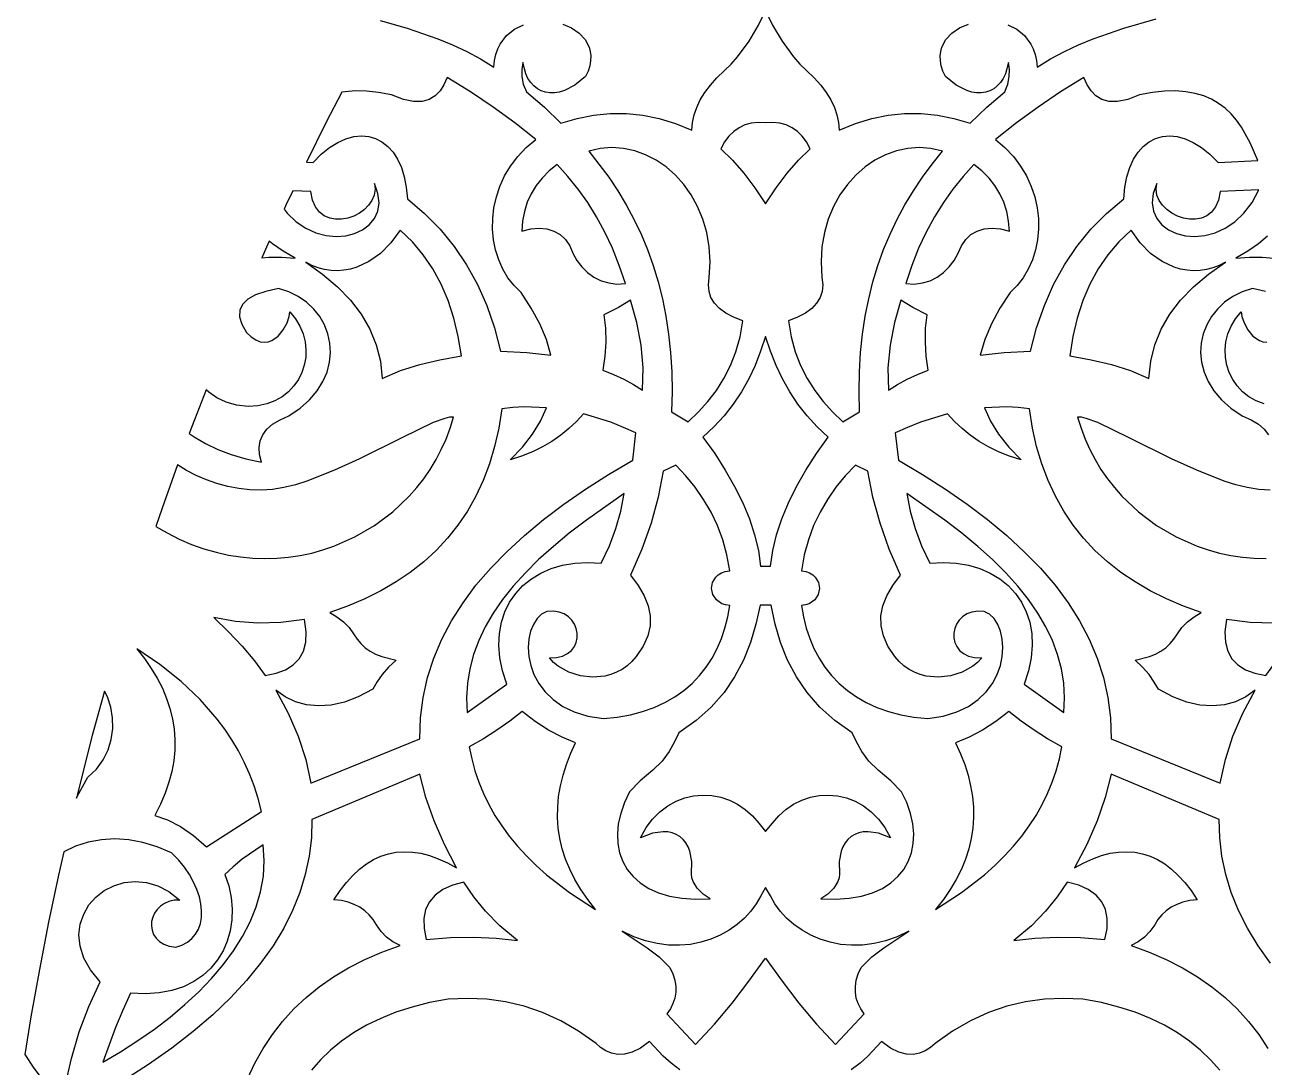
# Model space of a CAD drawing. Extents: x -1703 to -953, y -1065 to 985.
# Drawn here: x -1397.4 to -1215, y 30.8 to 184.2 of the extents above; entities that cross this region are included whole.
import ezdxf

# ---------------------------------------------------------------- set-up
doc = ezdxf.new("R2010")
doc.units = 0
doc.layers.add('LAYER_1', color=18, linetype='CONTINUOUS')

msp = doc.modelspace()

# ---------------------------------------------------------------- linework, layer by layer
at = {"layer": 'LAYER_1'}
for points in [[(-1318.22, 184.27), (-1316.93, 183.72), (-1315.81, 182.96), (-1314.92, 182.01), (-1314.33, 180.88), (-1314.16, 180.26), (-1314.08, 179.59), (-1314.11, 178.88), (-1314.24, 178.14), (-1314.49, 177.36), (-1314.86, 176.55), (-1316.44, 175.28), (-1317.97, 174.49), (-1318.72, 174.26), (-1319.43, 174.15), (-1320.12, 174.15), (-1320.77, 174.25), (-1321.39, 174.46), (-1321.95, 174.77), (-1322.47, 175.18), (-1322.93, 175.69), (-1323.33, 176.29), (-1323.66, 176.98), (-1324.11, 178.63), (-1324.25, 177.6), (-1324.23, 176.55), (-1324.02, 175.46), (-1323.57, 174.32), (-1320.91, 172.06), (-1318.48, 169.72), (-1316.08, 170.41), (-1313.67, 170.88), (-1311.26, 171.12), (-1308.85, 171.13), (-1306.44, 170.89), (-1304.03, 170.41), (-1301.62, 169.67), (-1299.21, 168.68), (-1299.12, 169.81), (-1298.88, 170.92), (-1298.5, 172.03), (-1297.98, 173.13), (-1297.31, 174.22), (-1296.49, 175.3), (-1295.53, 176.38), (-1294.43, 177.44), (-1293.43, 178.4), (-1292.49, 179.47), (-1290.8, 181.77), (-1289.41, 184.11), (-1288.38, 186.23), (-1287.35, 184.11), (-1285.96, 181.77), (-1284.27, 179.47), (-1283.33, 178.4), (-1282.34, 177.44), (-1281.23, 176.38), (-1280.27, 175.3), (-1279.46, 174.22), (-1278.79, 173.13), (-1278.26, 172.03), (-1277.88, 170.92), (-1277.65, 169.81), (-1277.56, 168.68), (-1275.15, 169.67), (-1272.74, 170.41), (-1270.33, 170.89), (-1267.92, 171.13), (-1265.51, 171.12), (-1263.1, 170.88), (-1260.69, 170.41), (-1258.28, 169.72), (-1255.85, 172.06), (-1253.19, 174.32), (-1252.75, 175.46), (-1252.54, 176.55), (-1252.52, 177.6), (-1252.65, 178.63), (-1253.1, 176.98), (-1253.44, 176.29), (-1253.84, 175.69), (-1254.3, 175.18), (-1254.81, 174.77), (-1255.38, 174.46), (-1255.99, 174.25), (-1256.65, 174.15), (-1257.33, 174.15), (-1258.05, 174.26), (-1258.79, 174.49), (-1260.33, 175.28), (-1261.91, 176.55), (-1262.28, 177.36), (-1262.53, 178.14), (-1262.66, 178.88), (-1262.68, 179.59), (-1262.61, 180.26), (-1262.44, 180.88), (-1261.84, 182.01), (-1260.96, 182.96), (-1259.84, 183.72), (-1258.55, 184.27)], [(-1345.06, 184.82), (-1341.08, 183.69), (-1336.58, 182.11), (-1334.43, 181.21), (-1332.34, 180.23), (-1330.32, 179.15), (-1328.35, 177.96), (-1328.25, 178.93), (-1328.05, 179.81), (-1327.76, 180.62), (-1327.4, 181.35), (-1326.48, 182.58), (-1325.33, 183.52), (-1324.01, 184.18)], [(-1252.75, 184.18), (-1251.44, 183.52), (-1250.29, 182.58), (-1249.36, 181.35), (-1249, 180.62), (-1248.72, 179.81), (-1248.52, 178.93), (-1248.41, 177.96), (-1246.45, 179.15), (-1244.42, 180.23), (-1242.34, 181.21), (-1240.19, 182.11), (-1235.69, 183.69), (-1230.92, 185.05)], [(-1214.54, 153.06), (-1215.88, 151.94), (-1217.43, 150.87), (-1219.19, 149.83), (-1217.18, 150.01), (-1215.31, 150.01), (-1213.6, 149.82)], [(-1214.86, 144.95), (-1216.73, 145.37), (-1218.25, 144.88), (-1219.63, 144.2), (-1220.86, 143.35), (-1221.91, 142.36), (-1222.8, 141.25), (-1223.49, 140.03), (-1224, 138.73), (-1224.3, 137.36), (-1224.38, 135.95), (-1224.25, 134.52), (-1223.88, 133.09), (-1223.28, 131.68), (-1222.42, 130.32), (-1221.31, 129.01), (-1219.93, 127.78), (-1218.27, 126.66), (-1216.96, 126.07), (-1215.88, 125.4), (-1215.03, 124.66), (-1214.41, 123.84)], [(-1215.01, 128.4), (-1216.2, 128.86), (-1217.27, 129.46), (-1218.21, 130.2), (-1219, 131.05), (-1219.66, 131.99), (-1220.17, 133.02), (-1220.53, 134.1), (-1220.73, 135.23), (-1220.78, 136.39), (-1220.66, 137.55), (-1220.36, 138.71), (-1219.9, 139.84), (-1219.25, 140.93), (-1218.42, 141.96), (-1218.33, 141.27), (-1217.99, 140.34), (-1217.44, 139.32), (-1216.68, 138.39), (-1215.74, 137.72), (-1215.21, 137.53), (-1214.64, 137.47)], [(-1214.17, 115.73), (-1215.84, 115.83), (-1217.53, 116.08), (-1219.22, 116.48), (-1220.91, 117.04), (-1224.96, 118.67), (-1228.65, 120.33), (-1234.87, 123.41), (-1239.5, 125.65), (-1241.2, 126.27), (-1241.89, 126.43), (-1242.47, 126.46), (-1241.97, 124.82), (-1241.38, 123.23), (-1240.69, 121.69), (-1239.91, 120.2), (-1239.04, 118.77), (-1238.09, 117.39), (-1237.07, 116.08), (-1235.96, 114.83), (-1233.54, 112.52), (-1230.87, 110.51), (-1227.97, 108.82), (-1224.87, 107.46), (-1223.26, 106.91), (-1221.62, 106.46), (-1219.93, 106.11), (-1218.22, 105.85), (-1216.49, 105.7), (-1214.73, 105.65)], [(-1364.59, 29.1), (-1363.52, 31.4), (-1362.3, 33.57), (-1360.93, 35.63), (-1359.42, 37.56), (-1357.77, 39.38), (-1355.97, 41.07), (-1354.03, 42.64), (-1351.95, 44.1), (-1349.71, 45.43), (-1347.34, 46.64), (-1344.82, 47.73), (-1342.15, 48.7), (-1343.2, 49.25), (-1344.12, 49.94), (-1344.93, 50.78), (-1345.62, 51.74), (-1346.1, 52.53), (-1346.67, 53.23), (-1347.32, 53.83), (-1348.05, 54.34), (-1348.88, 54.76), (-1349.79, 55.09), (-1350.78, 55.32), (-1351.87, 55.46), (-1350.98, 56.79), (-1350.05, 57.98), (-1349.1, 59.03), (-1348.11, 59.94), (-1347.09, 60.72), (-1346.05, 61.36), (-1344.97, 61.85), (-1343.85, 62.22), (-1342.71, 62.44), (-1341.54, 62.52), (-1340.33, 62.47), (-1339.09, 62.28), (-1337.82, 61.95), (-1336.52, 61.48), (-1335.19, 60.88), (-1333.83, 60.13), (-1335.62, 63.58), (-1337.14, 67.04), (-1338.35, 70.49), (-1339.22, 73.94), (-1355.11, 67.26), (-1355.19, 64.54), (-1355.52, 61.84), (-1356.09, 59.16), (-1356.9, 56.51), (-1357.96, 53.87), (-1359.27, 51.26), (-1360.84, 48.67), (-1362.66, 46.1), (-1364.75, 43.56), (-1367.09, 41.04), (-1369.71, 38.54), (-1372.59, 36.07), (-1375.74, 33.62), (-1379.17, 31.2), (-1382.88, 28.8)], [(-1214.1, 46.1), (-1215.93, 48.67), (-1217.49, 51.26), (-1218.8, 53.87), (-1219.87, 56.51), (-1220.68, 59.16), (-1221.25, 61.84), (-1221.57, 64.54), (-1221.66, 67.26), (-1237.54, 73.94), (-1238.41, 70.49), (-1239.62, 67.04), (-1241.14, 63.58), (-1242.94, 60.13), (-1241.58, 60.88), (-1240.24, 61.48), (-1238.94, 61.95), (-1237.67, 62.28), (-1236.44, 62.47), (-1235.23, 62.52), (-1234.06, 62.44), (-1232.91, 62.22), (-1231.8, 61.85), (-1230.72, 61.36), (-1229.67, 60.72), (-1228.65, 59.94), (-1227.67, 59.03), (-1226.71, 57.98), (-1225.79, 56.79), (-1224.9, 55.46), (-1225.98, 55.32), (-1226.98, 55.09), (-1227.89, 54.76), (-1228.71, 54.34), (-1229.45, 53.83), (-1230.1, 53.23), (-1230.66, 52.53), (-1231.14, 51.74), (-1231.84, 50.78), (-1232.65, 49.94), (-1233.57, 49.25), (-1234.61, 48.7), (-1231.95, 47.73), (-1229.43, 46.64), (-1227.05, 45.43), (-1224.82, 44.1), (-1222.73, 42.64), (-1220.79, 41.07), (-1218.99, 39.38), (-1217.34, 37.56), (-1215.83, 35.63), (-1214.47, 33.57)], [(-1391.41, 28.06), (-1390.5, 32.11), (-1389.34, 36.01), (-1387.92, 39.76), (-1386.25, 43.36), (-1387.7, 45.12), (-1388.67, 46.88), (-1389.22, 48.61), (-1389.38, 50.28), (-1389.19, 51.87), (-1388.69, 53.34), (-1387.91, 54.68), (-1386.88, 55.83), (-1385.66, 56.79), (-1384.26, 57.51), (-1382.75, 57.98), (-1381.14, 58.15), (-1379.47, 58.01), (-1377.79, 57.52), (-1376.14, 56.66), (-1374.54, 55.39), (-1375.38, 55.37), (-1376.15, 55.21), (-1376.82, 54.92), (-1377.4, 54.52), (-1377.89, 54.04), (-1378.26, 53.48), (-1378.53, 52.88), (-1378.69, 52.24), (-1378.72, 51.6), (-1378.63, 50.97), (-1378.4, 50.36), (-1378.05, 49.81), (-1377.55, 49.33), (-1376.9, 48.93), (-1376.11, 48.64), (-1375.15, 48.48), (-1374.23, 48.77), (-1373.44, 49.19), (-1372.77, 49.73), (-1372.23, 50.37), (-1371.82, 51.12), (-1371.53, 51.95), (-1371.38, 52.85), (-1371.35, 53.81), (-1371.45, 54.83), (-1371.67, 55.88), (-1372.03, 56.96), (-1372.52, 58.06), (-1373.13, 59.16), (-1373.88, 60.25), (-1374.76, 61.32), (-1375.77, 62.36), (-1377.88, 63.25), (-1379.97, 63.88), (-1382.05, 64.26), (-1384.09, 64.39), (-1386.09, 64.27), (-1388.02, 63.92), (-1389.87, 63.33), (-1391.62, 62.51), (-1392.4, 59.07), (-1393.86, 52.15), (-1395.21, 45.19), (-1396.46, 38.21), (-1397.35, 32.69), (-1396.13, 30.84), (-1394.68, 28.93)], [(-1300.98, 30.43), (-1302.29, 31.41), (-1303.45, 32.43), (-1305.46, 34.59), (-1306.78, 33.64), (-1308, 33.04), (-1309.11, 32.75), (-1310.12, 32.7), (-1311.05, 32.88), (-1311.88, 33.23), (-1312.64, 33.72), (-1313.32, 34.29), (-1315.9, 36.13), (-1318.52, 37.65), (-1321.18, 38.86), (-1323.88, 39.79), (-1326.62, 40.43), (-1329.4, 40.81), (-1332.21, 40.94), (-1335.06, 40.83), (-1337.8, 40.31), (-1340.36, 39.67), (-1342.76, 38.9), (-1345, 38), (-1347.07, 36.99), (-1348.99, 35.87), (-1350.76, 34.64), (-1352.38, 33.31), (-1353.86, 31.89), (-1355.19, 30.37)], [(-1221.57, 30.37), (-1222.91, 31.89), (-1224.39, 33.31), (-1226.01, 34.64), (-1227.77, 35.87), (-1229.69, 36.99), (-1231.77, 38), (-1234, 38.9), (-1236.4, 39.67), (-1238.97, 40.31), (-1241.71, 40.83), (-1244.55, 40.94), (-1247.36, 40.81), (-1250.14, 40.43), (-1252.88, 39.79), (-1255.59, 38.86), (-1258.25, 37.65), (-1260.87, 36.13), (-1263.45, 34.29), (-1264.13, 33.72), (-1264.88, 33.23), (-1265.72, 32.88), (-1266.64, 32.7), (-1267.66, 32.75), (-1268.77, 33.04), (-1269.99, 33.64), (-1271.31, 34.59), (-1273.32, 32.43), (-1274.48, 31.41), (-1275.78, 30.43)]]:
    msp.add_lwpolyline(points, dxfattribs=at)
for points in [[(-1335.69, 175.36), (-1336.27, 174.45), (-1336.99, 173.71), (-1337.86, 173.17), (-1338.92, 172.89), (-1340.17, 172.88), (-1341.66, 173.2), (-1343.39, 173.88), (-1345.31, 174.22), (-1347.07, 174.4), (-1348.7, 174.44), (-1350.2, 174.33), (-1350.73, 174.24), (-1353.01, 169.83), (-1355.91, 163.98), (-1354.95, 163.93), (-1353.74, 165.15), (-1352.52, 166.13), (-1351.31, 166.88), (-1350.12, 167.41), (-1348.95, 167.73), (-1347.83, 167.84), (-1346.76, 167.74), (-1345.75, 167.45), (-1344.81, 166.96), (-1343.95, 166.28), (-1343.18, 165.42), (-1342.51, 164.39), (-1341.96, 163.18), (-1341.53, 161.81), (-1341.23, 160.27), (-1341.07, 158.59), (-1338.55, 156.43), (-1336.26, 154.09), (-1334.19, 151.57), (-1332.36, 148.86), (-1330.76, 145.96), (-1329.39, 142.88), (-1328.26, 139.61), (-1327.35, 136.16), (-1323.5, 135.94), (-1319.95, 135.57), (-1320.62, 137.87), (-1321.61, 140.17), (-1322.86, 142.47), (-1324.34, 144.77), (-1325.38, 145.81), (-1326.28, 146.97), (-1327.03, 148.24), (-1327.64, 149.61), (-1328.09, 151.05), (-1328.39, 152.56), (-1328.53, 154.11), (-1328.52, 155.68), (-1328.33, 157.27), (-1327.98, 158.85), (-1327.46, 160.41), (-1326.77, 161.94), (-1325.9, 163.4), (-1324.84, 164.8), (-1323.61, 166.1), (-1322.19, 167.31), (-1325.28, 169.73), (-1328.47, 172.08), (-1331.77, 174.32), (-1335.22, 176.4)], [(-1244.99, 174.32), (-1248.3, 172.08), (-1251.49, 169.73), (-1254.58, 167.31), (-1253.16, 166.1), (-1251.92, 164.8), (-1250.87, 163.4), (-1250, 161.94), (-1249.3, 160.41), (-1248.78, 158.85), (-1248.43, 157.27), (-1248.25, 155.68), (-1248.23, 154.11), (-1248.37, 152.56), (-1248.67, 151.05), (-1249.13, 149.61), (-1249.73, 148.24), (-1250.49, 146.97), (-1251.38, 145.81), (-1252.42, 144.77), (-1253.9, 142.47), (-1255.16, 140.17), (-1256.14, 137.87), (-1256.82, 135.57), (-1253.27, 135.94), (-1249.42, 136.16), (-1248.51, 139.61), (-1247.37, 142.88), (-1246, 145.96), (-1244.4, 148.86), (-1242.57, 151.57), (-1240.51, 154.09), (-1238.22, 156.43), (-1235.69, 158.59), (-1235.54, 160.27), (-1235.24, 161.81), (-1234.81, 163.18), (-1234.25, 164.39), (-1233.59, 165.42), (-1232.82, 166.28), (-1231.96, 166.96), (-1231.02, 167.45), (-1230.01, 167.74), (-1228.93, 167.84), (-1227.81, 167.73), (-1226.65, 167.41), (-1225.46, 166.88), (-1224.25, 166.13), (-1223.03, 165.15), (-1221.81, 163.93), (-1215.95, 164.23), (-1217.07, 166.83), (-1218.37, 169.13), (-1219.1, 170.15), (-1219.9, 171.08), (-1220.77, 171.9), (-1221.73, 172.62), (-1222.78, 173.23), (-1223.93, 173.72), (-1225.19, 174.09), (-1226.56, 174.33), (-1228.06, 174.44), (-1229.69, 174.4), (-1231.46, 174.22), (-1233.38, 173.88), (-1235.11, 173.2), (-1236.59, 172.88), (-1237.85, 172.89), (-1238.9, 173.17), (-1239.78, 173.71), (-1240.5, 174.45), (-1241.08, 175.36), (-1241.55, 176.4)], [(-1290.48, 169.68), (-1291.41, 169.44), (-1292.28, 169.04), (-1293.07, 168.5), (-1293.78, 167.8), (-1294.42, 166.95), (-1294.97, 165.95), (-1293.23, 164.26), (-1291.56, 162.33), (-1289.95, 160.18), (-1288.38, 157.86), (-1286.81, 160.18), (-1285.21, 162.33), (-1283.53, 164.26), (-1281.8, 165.95), (-1282.35, 166.95), (-1282.98, 167.8), (-1283.7, 168.5), (-1284.49, 169.04), (-1285.35, 169.44), (-1286.29, 169.68), (-1287.29, 169.78), (-1288.38, 169.73), (-1289.48, 169.78)], [(-1312.7, 165.97), (-1314.4, 165.56), (-1312.89, 163.69), (-1311.46, 161.76), (-1310.13, 159.77), (-1308.89, 157.71), (-1307.74, 155.58), (-1306.7, 153.39), (-1305.76, 151.12), (-1304.92, 148.78), (-1304.18, 146.37), (-1303.56, 143.88), (-1303.04, 141.31), (-1302.64, 138.66), (-1302.35, 135.94), (-1302.19, 133.12), (-1302.14, 130.23), (-1302.22, 127.25), (-1299.75, 125.76), (-1298.26, 127.21), (-1296.88, 128.74), (-1295.62, 130.39), (-1294.51, 132.15), (-1293.55, 134.04), (-1292.75, 136.07), (-1292.14, 138.26), (-1291.73, 140.61), (-1293.09, 141.15), (-1294.24, 141.76), (-1295.17, 142.45), (-1295.89, 143.21), (-1296.41, 144.05), (-1296.7, 144.96), (-1296.79, 145.94), (-1296.67, 147), (-1296.55, 149.3), (-1296.68, 151.52), (-1297.04, 153.62), (-1297.62, 155.6), (-1298.38, 157.44), (-1299.32, 159.15), (-1300.42, 160.69), (-1301.65, 162.07), (-1303.01, 163.26), (-1304.47, 164.26), (-1306.02, 165.06), (-1307.63, 165.64), (-1309.29, 166), (-1310.99, 166.11)], [(-1267.47, 166), (-1269.13, 165.64), (-1270.75, 165.06), (-1272.29, 164.26), (-1273.75, 163.26), (-1275.11, 162.07), (-1276.35, 160.69), (-1277.44, 159.15), (-1278.38, 157.44), (-1279.15, 155.6), (-1279.72, 153.62), (-1280.08, 151.52), (-1280.22, 149.3), (-1280.1, 147), (-1279.98, 145.94), (-1280.06, 144.96), (-1280.36, 144.05), (-1280.87, 143.21), (-1281.59, 142.45), (-1282.53, 141.76), (-1283.68, 141.15), (-1285.03, 140.61), (-1284.62, 138.26), (-1284.01, 136.07), (-1283.22, 134.04), (-1282.26, 132.15), (-1281.14, 130.39), (-1279.89, 128.74), (-1278.51, 127.21), (-1277.02, 125.76), (-1274.55, 127.25), (-1274.63, 130.23), (-1274.58, 133.12), (-1274.41, 135.94), (-1274.13, 138.66), (-1273.73, 141.31), (-1273.21, 143.88), (-1272.59, 146.37), (-1271.85, 148.78), (-1271.01, 151.12), (-1270.07, 153.39), (-1269.02, 155.58), (-1267.88, 157.71), (-1266.64, 159.77), (-1265.31, 161.76), (-1263.88, 163.69), (-1262.37, 165.56), (-1264.07, 165.97), (-1265.78, 166.11)], [(-1320.22, 162.67), (-1321.26, 161.63), (-1322.14, 160.51), (-1322.87, 159.32), (-1323.44, 158.06), (-1323.86, 156.73), (-1324.13, 155.31), (-1324.24, 153.83), (-1322.93, 154.14), (-1321.7, 154.24), (-1320.56, 154.14), (-1319.53, 153.83), (-1318.61, 153.32), (-1317.83, 152.6), (-1317.19, 151.68), (-1316.71, 150.56), (-1316.13, 149.51), (-1315.42, 148.56), (-1314.58, 147.73), (-1313.63, 147.05), (-1312.58, 146.53), (-1311.45, 146.19), (-1310.26, 146.04), (-1309, 146.11), (-1309.9, 148.77), (-1310.91, 151.29), (-1312.03, 153.67), (-1313.24, 155.91), (-1314.55, 158.02), (-1315.96, 160.01), (-1317.45, 161.87), (-1319.02, 163.63)], [(-1259.32, 161.87), (-1260.81, 160.01), (-1262.21, 158.02), (-1263.52, 155.91), (-1264.74, 153.67), (-1265.86, 151.29), (-1266.87, 148.77), (-1267.76, 146.11), (-1266.51, 146.04), (-1265.31, 146.19), (-1264.18, 146.53), (-1263.14, 147.05), (-1262.19, 147.73), (-1261.35, 148.56), (-1260.63, 149.51), (-1260.05, 150.56), (-1259.58, 151.68), (-1258.94, 152.6), (-1258.16, 153.32), (-1257.24, 153.83), (-1256.21, 154.14), (-1255.07, 154.24), (-1253.83, 154.14), (-1252.52, 153.83), (-1252.64, 155.31), (-1252.9, 156.73), (-1253.32, 158.06), (-1253.9, 159.32), (-1254.63, 160.51), (-1255.51, 161.63), (-1256.55, 162.67), (-1257.74, 163.63)], [(-1345.83, 159.97), (-1345.96, 159.13), (-1346.28, 158.34), (-1346.77, 157.63), (-1347.4, 156.99), (-1348.14, 156.45), (-1348.97, 156.03), (-1349.84, 155.73), (-1350.74, 155.57), (-1351.64, 155.57), (-1352.49, 155.73), (-1353.29, 156.08), (-1353.99, 156.63), (-1354.58, 157.4), (-1355.01, 158.39), (-1355.26, 159.63), (-1357.94, 159.77), (-1358.96, 157.63), (-1359.22, 157.06), (-1358.76, 156.45), (-1357.43, 155.2), (-1356, 154.24), (-1354.52, 153.58), (-1353.02, 153.19), (-1351.55, 153.05), (-1350.13, 153.15), (-1348.83, 153.48), (-1347.66, 154.03), (-1346.68, 154.76), (-1345.93, 155.68), (-1345.43, 156.76), (-1345.24, 158), (-1345.4, 159.36), (-1345.93, 160.85)], [(-1231.37, 159.36), (-1231.52, 158), (-1231.33, 156.76), (-1230.84, 155.68), (-1230.08, 154.76), (-1229.1, 154.03), (-1227.94, 153.48), (-1226.63, 153.15), (-1225.22, 153.05), (-1223.75, 153.19), (-1222.25, 153.58), (-1220.77, 154.24), (-1219.34, 155.2), (-1218.01, 156.45), (-1216.82, 158.02), (-1215.8, 159.92), (-1221.51, 159.63), (-1221.76, 158.39), (-1222.19, 157.4), (-1222.77, 156.63), (-1223.48, 156.08), (-1224.27, 155.73), (-1225.13, 155.57), (-1226.02, 155.57), (-1226.92, 155.73), (-1227.8, 156.03), (-1228.62, 156.45), (-1229.36, 156.99), (-1229.99, 157.63), (-1230.49, 158.34), (-1230.81, 159.13), (-1230.93, 159.97), (-1230.83, 160.85)], [(-1343.49, 152.09), (-1345.03, 150.54), (-1346.72, 149.34), (-1348.52, 148.51), (-1349.45, 148.24), (-1350.4, 148.07), (-1351.35, 148), (-1352.3, 148.03), (-1353.25, 148.17), (-1354.19, 148.42), (-1355.12, 148.77), (-1356.03, 149.23), (-1353.54, 147.48), (-1351.34, 145.62), (-1349.44, 143.66), (-1347.86, 141.58), (-1346.59, 139.4), (-1345.65, 137.1), (-1345.04, 134.69), (-1344.78, 132.15), (-1342.09, 133.31), (-1339.26, 134.19), (-1336.29, 134.89), (-1333.13, 135.49), (-1333.6, 138.33), (-1334.24, 141.03), (-1335.08, 143.59), (-1336.1, 146), (-1337.32, 148.25), (-1338.73, 150.34), (-1340.34, 152.25), (-1342.15, 153.98)], [(-1236.42, 152.25), (-1238.03, 150.34), (-1239.45, 148.25), (-1240.66, 146), (-1241.69, 143.59), (-1242.52, 141.03), (-1243.17, 138.33), (-1243.63, 135.49), (-1240.48, 134.89), (-1237.5, 134.19), (-1234.68, 133.31), (-1231.99, 132.15), (-1231.72, 134.69), (-1231.11, 137.1), (-1230.17, 139.4), (-1228.91, 141.58), (-1227.32, 143.66), (-1225.43, 145.62), (-1223.23, 147.48), (-1220.73, 149.23), (-1221.64, 148.77), (-1222.57, 148.42), (-1223.52, 148.17), (-1224.47, 148.03), (-1225.42, 148), (-1226.37, 148.07), (-1227.32, 148.24), (-1228.25, 148.51), (-1230.05, 149.34), (-1231.74, 150.54), (-1233.28, 152.09), (-1234.61, 153.98)], [(-1361.82, 151.44), (-1362.5, 149.89), (-1361.45, 150.01), (-1359.59, 150.01), (-1357.57, 149.83), (-1359.34, 150.87), (-1360.89, 151.94), (-1361.39, 152.36)], [(-1361.91, 144.95), (-1363.41, 144.43), (-1364.55, 143.79), (-1365.32, 143.03), (-1365.73, 142.17), (-1365.77, 141.2), (-1365.44, 140.11), (-1364.74, 138.91), (-1364.04, 138.25), (-1363.37, 137.81), (-1362.73, 137.55), (-1362.12, 137.47), (-1361.55, 137.53), (-1361.02, 137.72), (-1360.08, 138.39), (-1359.33, 139.32), (-1358.77, 140.34), (-1358.44, 141.27), (-1358.34, 141.96), (-1357.52, 140.93), (-1356.87, 139.84), (-1356.4, 138.71), (-1356.11, 137.55), (-1355.99, 136.39), (-1356.03, 135.23), (-1356.24, 134.1), (-1356.6, 133.02), (-1357.11, 131.99), (-1357.76, 131.05), (-1358.56, 130.2), (-1359.5, 129.46), (-1360.56, 128.86), (-1361.76, 128.4), (-1363.08, 128.11), (-1364.51, 128), (-1366.2, 128.22), (-1367.73, 128.66), (-1369.09, 129.31), (-1370.29, 130.13), (-1370.67, 130.49), (-1372.4, 126.06), (-1373.15, 124.07), (-1372.44, 123.56), (-1370.78, 122.57), (-1368.96, 121.69), (-1366.97, 120.94), (-1364.83, 120.31), (-1362.51, 119.83), (-1362.82, 120.94), (-1362.89, 121.98), (-1362.74, 122.95), (-1362.35, 123.84), (-1361.74, 124.66), (-1360.89, 125.4), (-1359.81, 126.07), (-1358.5, 126.66), (-1356.84, 127.78), (-1355.46, 129.01), (-1354.34, 130.32), (-1353.49, 131.68), (-1352.88, 133.09), (-1352.52, 134.52), (-1352.38, 135.95), (-1352.47, 137.36), (-1352.77, 138.73), (-1353.27, 140.03), (-1353.97, 141.25), (-1354.85, 142.36), (-1355.91, 143.35), (-1357.13, 144.2), (-1358.51, 144.88), (-1360.04, 145.37)], [(-1310.02, 142.58), (-1312.16, 141.5), (-1311.94, 139.52), (-1311.89, 137.49), (-1312.02, 135.43), (-1312.32, 133.34), (-1310.74, 132.72), (-1309.23, 132.04), (-1307.81, 131.28), (-1306.46, 130.44), (-1306.39, 133.72), (-1306.69, 137.04), (-1307.33, 140.37), (-1308.27, 143.66)], [(-1269.43, 140.37), (-1270.07, 137.04), (-1270.38, 133.72), (-1270.31, 130.44), (-1268.96, 131.28), (-1267.53, 132.04), (-1266.03, 132.72), (-1264.45, 133.34), (-1264.75, 135.43), (-1264.87, 137.49), (-1264.83, 139.52), (-1264.6, 141.5), (-1266.74, 142.58), (-1268.5, 143.66)], [(-1289.13, 136.14), (-1289.93, 134.07), (-1290.86, 132.08), (-1291.94, 130.18), (-1293.15, 128.37), (-1294.49, 126.66), (-1295.97, 125.04), (-1297.59, 123.52), (-1295.86, 121.08), (-1294.3, 118.66), (-1292.93, 116.25), (-1291.74, 113.87), (-1290.76, 111.5), (-1289.99, 109.15), (-1289.44, 106.82), (-1289.13, 104.51), (-1288.38, 104.51), (-1287.64, 104.51), (-1287.32, 106.82), (-1286.78, 109.15), (-1286.01, 111.5), (-1285.03, 113.87), (-1283.84, 116.25), (-1282.46, 118.66), (-1280.91, 121.08), (-1279.18, 123.52), (-1280.79, 125.04), (-1282.27, 126.66), (-1283.62, 128.37), (-1284.83, 130.18), (-1285.9, 132.08), (-1286.84, 134.07), (-1287.64, 136.14), (-1288.38, 138.3)], [(-1325.56, 127.89), (-1327.2, 127.7), (-1327.64, 124.85), (-1328.24, 122.14), (-1329.01, 119.57), (-1329.94, 117.12), (-1331.02, 114.81), (-1332.25, 112.63), (-1333.64, 110.57), (-1335.17, 108.65), (-1336.85, 106.85), (-1338.67, 105.17), (-1340.64, 103.62), (-1342.74, 102.2), (-1344.98, 100.89), (-1347.35, 99.71), (-1349.86, 98.65), (-1352.49, 97.7), (-1351.43, 97.05), (-1350.46, 96.33), (-1349.63, 95.52), (-1348.98, 94.58), (-1348.47, 93.81), (-1347.9, 93.13), (-1347.26, 92.53), (-1346.54, 92.02), (-1345.74, 91.59), (-1344.85, 91.23), (-1342.73, 90.72), (-1343.85, 89.67), (-1344.79, 88.57), (-1345.57, 87.47), (-1346.16, 86.42), (-1348.29, 85.31), (-1350.33, 84.54), (-1352.29, 84.1), (-1354.14, 83.97), (-1355.89, 84.13), (-1357.53, 84.58), (-1359.04, 85.3), (-1360.43, 86.27), (-1358.62, 82.92), (-1357.15, 79.51), (-1356.03, 76.07), (-1355.26, 72.61), (-1339.22, 79.14), (-1339.13, 82.23), (-1338.76, 85.23), (-1338.11, 88.16), (-1337.19, 91.01), (-1336.01, 93.79), (-1334.57, 96.5), (-1332.89, 99.14), (-1330.98, 101.71), (-1328.82, 104.22), (-1326.45, 106.66), (-1323.86, 109.04), (-1321.06, 111.37), (-1318.06, 113.64), (-1314.86, 115.85), (-1311.48, 118.01), (-1307.92, 120.12), (-1307.46, 124.13), (-1309.27, 124.95), (-1311.16, 125.69), (-1315.17, 126.95), (-1316.19, 125.82), (-1317.3, 124.77), (-1318.5, 123.79), (-1319.8, 122.89), (-1321.18, 122.07), (-1322.67, 121.34), (-1324.26, 120.7), (-1325.96, 120.16), (-1324.16, 122.03), (-1322.67, 123.93), (-1321.48, 125.87), (-1320.6, 127.84), (-1323.9, 127.96)], [(-1256.16, 127.84), (-1255.28, 125.87), (-1254.1, 123.93), (-1252.61, 122.03), (-1250.8, 120.16), (-1252.5, 120.7), (-1254.09, 121.34), (-1255.58, 122.07), (-1256.97, 122.89), (-1258.26, 123.79), (-1259.46, 124.77), (-1260.57, 125.82), (-1261.6, 126.95), (-1265.61, 125.69), (-1267.5, 124.95), (-1269.31, 124.13), (-1268.84, 120.12), (-1265.28, 118.01), (-1261.9, 115.85), (-1258.71, 113.64), (-1255.71, 111.37), (-1252.91, 109.04), (-1250.32, 106.66), (-1247.94, 104.22), (-1245.79, 101.71), (-1243.87, 99.14), (-1242.19, 96.5), (-1240.76, 93.79), (-1239.58, 91.01), (-1238.66, 88.16), (-1238.01, 85.23), (-1237.63, 82.23), (-1237.54, 79.14), (-1221.51, 72.61), (-1220.74, 76.07), (-1219.62, 79.51), (-1218.15, 82.92), (-1216.34, 86.27), (-1217.72, 85.3), (-1219.24, 84.58), (-1220.87, 84.13), (-1222.62, 83.97), (-1224.48, 84.1), (-1226.43, 84.54), (-1228.48, 85.31), (-1230.6, 86.42), (-1231.2, 87.47), (-1231.97, 88.57), (-1232.92, 89.67), (-1234.03, 90.72), (-1231.92, 91.23), (-1231.02, 91.59), (-1230.22, 92.02), (-1229.51, 92.53), (-1228.87, 93.13), (-1228.3, 93.81), (-1227.79, 94.58), (-1227.14, 95.52), (-1226.31, 96.33), (-1225.34, 97.05), (-1224.28, 97.7), (-1226.91, 98.65), (-1229.41, 99.71), (-1231.79, 100.89), (-1234.02, 102.2), (-1236.13, 103.62), (-1238.09, 105.17), (-1239.92, 106.85), (-1241.6, 108.65), (-1243.13, 110.57), (-1244.51, 112.63), (-1245.75, 114.81), (-1246.83, 117.12), (-1247.76, 119.57), (-1248.52, 122.14), (-1249.13, 124.85), (-1249.57, 127.7), (-1251.21, 127.89), (-1252.87, 127.96)], [(-1334.88, 126.43), (-1335.57, 126.27), (-1337.27, 125.65), (-1341.9, 123.41), (-1348.12, 120.33), (-1351.8, 118.67), (-1355.86, 117.04), (-1357.55, 116.48), (-1359.24, 116.08), (-1360.93, 115.83), (-1362.6, 115.73), (-1364.26, 115.77), (-1365.89, 115.95), (-1367.5, 116.25), (-1369.08, 116.67), (-1370.62, 117.21), (-1372.12, 117.86), (-1373.57, 118.62), (-1374.88, 119.42), (-1377.16, 113.04), (-1378.07, 110.36), (-1376.42, 109.41), (-1374.63, 108.51), (-1372.82, 107.73), (-1371.02, 107.09), (-1369.21, 106.57), (-1367.4, 106.16), (-1365.6, 105.88), (-1363.81, 105.71), (-1362.04, 105.65), (-1360.28, 105.7), (-1358.54, 105.85), (-1356.83, 106.11), (-1355.15, 106.46), (-1353.5, 106.91), (-1351.89, 107.46), (-1348.8, 108.82), (-1345.9, 110.51), (-1343.22, 112.52), (-1340.8, 114.83), (-1339.7, 116.08), (-1338.67, 117.39), (-1337.72, 118.77), (-1336.86, 120.2), (-1336.08, 121.69), (-1335.39, 123.23), (-1334.79, 124.82), (-1334.3, 126.46)], [(-1303.45, 118.49), (-1304.18, 114.66), (-1305.22, 110.84), (-1306.57, 107.02), (-1308.23, 103.19), (-1307.1, 101.66), (-1306.24, 100.17), (-1305.65, 98.69), (-1305.36, 97.23), (-1305.37, 95.77), (-1305.71, 94.29), (-1306.39, 92.78), (-1307.42, 91.24), (-1308.04, 90.5), (-1308.73, 89.87), (-1309.49, 89.34), (-1310.29, 88.92), (-1311.13, 88.59), (-1312.01, 88.36), (-1313.81, 88.19), (-1315.6, 88.39), (-1317.32, 88.93), (-1318.87, 89.82), (-1319.56, 90.38), (-1320.18, 91.02), (-1319.13, 91.08), (-1318.25, 91.3), (-1317.52, 91.66), (-1316.94, 92.13), (-1316.51, 92.69), (-1316.23, 93.32), (-1316.09, 93.98), (-1316.08, 94.67), (-1316.22, 95.35), (-1316.48, 95.99), (-1316.86, 96.58), (-1317.38, 97.09), (-1318, 97.5), (-1318.75, 97.77), (-1319.6, 97.9), (-1320.57, 97.85), (-1321.34, 97.45), (-1322, 96.81), (-1322.54, 95.97), (-1322.94, 94.96), (-1323.2, 93.81), (-1323.29, 92.57), (-1323.2, 91.26), (-1322.93, 89.91), (-1322.45, 88.57), (-1321.75, 87.26), (-1320.82, 86.03), (-1319.65, 84.9), (-1318.22, 83.9), (-1316.52, 83.09), (-1314.53, 82.48), (-1312.24, 82.11), (-1310.19, 82.32), (-1308.26, 82.67), (-1306.46, 83.15), (-1304.77, 83.75), (-1303.2, 84.47), (-1301.75, 85.3), (-1300.42, 86.24), (-1299.2, 87.29), (-1298.1, 88.43), (-1297.12, 89.67), (-1296.26, 90.99), (-1295.51, 92.4), (-1294.87, 93.88), (-1294.35, 95.43), (-1293.95, 97.05), (-1293.66, 98.74), (-1294.26, 98.83), (-1294.79, 99.01), (-1295.62, 99.59), (-1296.13, 100.37), (-1296.33, 101.26), (-1296.19, 102.14), (-1295.7, 102.93), (-1295.33, 103.26), (-1294.86, 103.53), (-1294.31, 103.72), (-1293.66, 103.82), (-1294.08, 106.18), (-1294.68, 108.4), (-1295.46, 110.51), (-1296.4, 112.49), (-1297.49, 114.36), (-1298.73, 116.13), (-1300.1, 117.8), (-1301.6, 119.38)], [(-1276.67, 117.8), (-1278.04, 116.13), (-1279.28, 114.36), (-1280.37, 112.49), (-1281.31, 110.51), (-1282.08, 108.4), (-1282.69, 106.18), (-1283.11, 103.82), (-1282.46, 103.72), (-1281.9, 103.53), (-1281.44, 103.26), (-1281.07, 102.93), (-1280.58, 102.14), (-1280.44, 101.26), (-1280.63, 100.37), (-1281.15, 99.59), (-1281.98, 99.01), (-1282.51, 98.83), (-1283.11, 98.74), (-1282.82, 97.05), (-1282.41, 95.43), (-1281.89, 93.88), (-1281.26, 92.4), (-1280.51, 90.99), (-1279.64, 89.67), (-1278.66, 88.43), (-1277.56, 87.29), (-1276.35, 86.24), (-1275.02, 85.3), (-1273.57, 84.47), (-1272, 83.75), (-1270.31, 83.15), (-1268.5, 82.67), (-1266.57, 82.32), (-1264.53, 82.11), (-1262.24, 82.48), (-1260.25, 83.09), (-1258.55, 83.9), (-1257.11, 84.9), (-1255.94, 86.03), (-1255.01, 87.26), (-1254.32, 88.57), (-1253.84, 89.91), (-1253.56, 91.26), (-1253.48, 92.57), (-1253.57, 93.81), (-1253.82, 94.96), (-1254.23, 95.97), (-1254.77, 96.81), (-1255.43, 97.45), (-1256.2, 97.85), (-1257.16, 97.9), (-1258.02, 97.77), (-1258.76, 97.5), (-1259.39, 97.09), (-1259.9, 96.58), (-1260.29, 95.99), (-1260.55, 95.35), (-1260.68, 94.67), (-1260.68, 93.98), (-1260.54, 93.32), (-1260.26, 92.69), (-1259.83, 92.13), (-1259.25, 91.66), (-1258.52, 91.3), (-1257.63, 91.08), (-1256.58, 91.02), (-1257.2, 90.38), (-1257.89, 89.82), (-1259.45, 88.93), (-1261.16, 88.39), (-1262.96, 88.19), (-1264.76, 88.36), (-1265.63, 88.59), (-1266.48, 88.92), (-1267.28, 89.34), (-1268.03, 89.87), (-1268.72, 90.5), (-1269.35, 91.24), (-1270.38, 92.78), (-1271.05, 94.29), (-1271.39, 95.77), (-1271.41, 97.23), (-1271.11, 98.69), (-1270.53, 100.17), (-1269.66, 101.66), (-1268.54, 103.19), (-1270.19, 107.02), (-1271.54, 110.84), (-1272.58, 114.66), (-1273.32, 118.49), (-1275.17, 119.38)], [(-1314.74, 111.32), (-1317.26, 109.38), (-1319.6, 107.44), (-1321.76, 105.49), (-1323.72, 103.54), (-1325.49, 101.58), (-1327.06, 99.6), (-1328.44, 97.61), (-1329.61, 95.6), (-1330.58, 93.57), (-1331.35, 91.52), (-1331.9, 89.44), (-1332.25, 87.33), (-1332.38, 85.18), (-1332.29, 83), (-1326.43, 87.16), (-1327.07, 89.14), (-1327.47, 91.06), (-1327.62, 92.9), (-1327.54, 94.64), (-1327.24, 96.29), (-1326.74, 97.83), (-1326.03, 99.25), (-1325.14, 100.53), (-1324.07, 101.68), (-1322.83, 102.68), (-1321.44, 103.52), (-1319.9, 104.19), (-1318.24, 104.68), (-1316.45, 104.98), (-1314.55, 105.08), (-1312.55, 104.97), (-1311.35, 107.51), (-1310.39, 110.06), (-1309.66, 112.63), (-1309.16, 115.22)], [(-1267.11, 112.63), (-1266.38, 110.06), (-1265.42, 107.51), (-1264.22, 104.97), (-1262.22, 105.08), (-1260.32, 104.98), (-1258.53, 104.68), (-1256.86, 104.19), (-1255.33, 103.52), (-1253.94, 102.68), (-1252.7, 101.68), (-1251.63, 100.53), (-1250.74, 99.25), (-1250.03, 97.83), (-1249.52, 96.29), (-1249.22, 94.64), (-1249.14, 92.9), (-1249.3, 91.06), (-1249.69, 89.14), (-1250.34, 87.16), (-1244.48, 83), (-1244.39, 85.18), (-1244.52, 87.33), (-1244.86, 89.44), (-1245.42, 91.52), (-1246.18, 93.57), (-1247.15, 95.6), (-1248.33, 97.61), (-1249.7, 99.6), (-1251.28, 101.58), (-1253.05, 103.54), (-1255.01, 105.49), (-1257.16, 107.44), (-1259.5, 109.38), (-1262.02, 111.32), (-1267.61, 115.22)], [(-1289.19, 98.81), (-1289.79, 95.99), (-1290.6, 93.28), (-1291.64, 90.69), (-1292.93, 88.23), (-1294.49, 85.92), (-1296.37, 83.77), (-1298.57, 81.81), (-1301.14, 80.03), (-1301.76, 78.66), (-1302.54, 77.24), (-1303.57, 75.83), (-1304.97, 74.51), (-1306.84, 72.94), (-1308.38, 71.34), (-1309.14, 69.74), (-1309.69, 68.16), (-1310.04, 66.62), (-1310.18, 65.14), (-1310.11, 63.71), (-1309.85, 62.36), (-1309.38, 61.09), (-1308.72, 59.92), (-1307.86, 58.87), (-1306.81, 57.93), (-1305.57, 57.13), (-1304.13, 56.48), (-1302.5, 55.99), (-1300.69, 55.67), (-1298.69, 55.54), (-1296.51, 55.6), (-1297.54, 56.29), (-1298.43, 57.16), (-1299.04, 58.15), (-1299.21, 58.68), (-1299.27, 59.24), (-1299.23, 61.06), (-1299.51, 62.6), (-1299.77, 63.26), (-1300.1, 63.84), (-1300.51, 64.33), (-1300.97, 64.74), (-1301.51, 65.06), (-1302.1, 65.29), (-1302.75, 65.43), (-1303.46, 65.46), (-1305.02, 65.24), (-1306.77, 64.58), (-1305.95, 66.06), (-1305, 67.33), (-1303.93, 68.4), (-1302.78, 69.27), (-1301.55, 69.95), (-1300.27, 70.43), (-1298.96, 70.73), (-1297.62, 70.84), (-1296.29, 70.77), (-1294.98, 70.53), (-1293.71, 70.1), (-1292.49, 69.51), (-1291.36, 68.75), (-1290.32, 67.82), (-1289.39, 66.72), (-1288.38, 65.47), (-1287.38, 66.72), (-1286.45, 67.82), (-1285.41, 68.75), (-1284.27, 69.51), (-1283.06, 70.1), (-1281.79, 70.53), (-1280.48, 70.77), (-1279.15, 70.84), (-1277.81, 70.73), (-1276.49, 70.43), (-1275.21, 69.95), (-1273.99, 69.27), (-1272.83, 68.4), (-1271.77, 67.33), (-1270.82, 66.06), (-1270, 64.58), (-1271.75, 65.24), (-1273.31, 65.46), (-1274.02, 65.43), (-1274.67, 65.29), (-1275.26, 65.06), (-1275.79, 64.74), (-1276.26, 64.33), (-1276.66, 63.84), (-1277, 63.26), (-1277.25, 62.6), (-1277.54, 61.06), (-1277.5, 59.24), (-1277.56, 58.68), (-1277.73, 58.15), (-1278.34, 57.16), (-1279.22, 56.29), (-1280.25, 55.6), (-1278.07, 55.54), (-1276.07, 55.67), (-1274.26, 55.99), (-1272.64, 56.48), (-1271.2, 57.13), (-1269.96, 57.93), (-1268.9, 58.87), (-1268.05, 59.92), (-1267.38, 61.09), (-1266.92, 62.36), (-1266.65, 63.71), (-1266.59, 65.14), (-1266.73, 66.62), (-1267.07, 68.16), (-1267.62, 69.74), (-1268.38, 71.34), (-1269.93, 72.94), (-1271.8, 74.51), (-1273.19, 75.83), (-1274.23, 77.24), (-1275.01, 78.66), (-1275.63, 80.03), (-1278.19, 81.81), (-1280.4, 83.77), (-1282.27, 85.92), (-1283.84, 88.23), (-1285.13, 90.69), (-1286.16, 93.28), (-1286.97, 95.99), (-1287.58, 98.81), (-1288.38, 98.81)], [(-1367.37, 94.88), (-1365.36, 92.77), (-1363.54, 90.62), (-1361.97, 88.42), (-1360.38, 88.77), (-1359.01, 89.3), (-1357.88, 90.01), (-1357, 90.91), (-1356.37, 92.02), (-1356.02, 93.34), (-1355.96, 94.89), (-1356.19, 96.66), (-1359.7, 96.22), (-1363.09, 96.14), (-1366.36, 96.4), (-1369.52, 96.96)], [(-1210.41, 96.4), (-1213.68, 96.14), (-1217.07, 96.22), (-1220.58, 96.66), (-1220.81, 94.89), (-1220.74, 93.34), (-1220.39, 92.02), (-1219.77, 90.91), (-1218.89, 90.01), (-1217.76, 89.3), (-1216.39, 88.77), (-1214.8, 88.42), (-1213.23, 90.62), (-1211.41, 92.77), (-1209.39, 94.88), (-1207.24, 96.96)], [(-1379.74, 90.93), (-1378.74, 89.49), (-1377.87, 88.03), (-1377.12, 86.56), (-1376.5, 85.08), (-1376, 83.59), (-1375.63, 82.08), (-1375.38, 80.56), (-1375.27, 79.02), (-1375.29, 77.47), (-1375.44, 75.9), (-1375.73, 74.32), (-1376.15, 72.73), (-1376.71, 71.12), (-1377.4, 69.5), (-1378.24, 67.86), (-1376.35, 67.23), (-1374.45, 66.23), (-1372.54, 64.89), (-1370.6, 63.25), (-1362.51, 68.45), (-1363.01, 70.35), (-1363.6, 72.19), (-1364.29, 73.97), (-1365.07, 75.69), (-1365.94, 77.36), (-1366.89, 78.97), (-1367.94, 80.53), (-1369.06, 82.04), (-1371.56, 84.9), (-1374.37, 87.57), (-1377.47, 90.05), (-1380.86, 92.36)], [(-1387.43, 79.63), (-1389.18, 72.81), (-1389.77, 70.42), (-1389.67, 70.63), (-1388.07, 73.47), (-1386.82, 74.67), (-1385.84, 76.02), (-1385.11, 77.49), (-1384.63, 79.04), (-1384.41, 80.63), (-1384.43, 82.23), (-1384.7, 83.8), (-1385.21, 85.32), (-1385.64, 86.13)], [(-1326, 81.74), (-1327.89, 80.4), (-1329.88, 79.13), (-1331.98, 77.95), (-1331.61, 76.18), (-1331.14, 74.44), (-1330.56, 72.74), (-1329.88, 71.08), (-1329.09, 69.46), (-1328.19, 67.87), (-1327.19, 66.32), (-1326.08, 64.81), (-1324.86, 63.33), (-1323.54, 61.89), (-1322.12, 60.49), (-1320.59, 59.13), (-1317.2, 56.51), (-1313.4, 54.04), (-1314.54, 55.5), (-1315.56, 56.97), (-1316.44, 58.45), (-1317.18, 59.94), (-1317.8, 61.44), (-1318.28, 62.95), (-1318.64, 64.47), (-1318.87, 66), (-1318.98, 67.53), (-1318.96, 69.08), (-1318.82, 70.63), (-1318.55, 72.2), (-1318.17, 73.77), (-1317.67, 75.35), (-1317.06, 76.94), (-1316.33, 78.54), (-1318.32, 79.35), (-1320.3, 80.4), (-1322.25, 81.67), (-1324.19, 83.15)], [(-1254.51, 81.67), (-1256.47, 80.4), (-1258.44, 79.35), (-1260.44, 78.54), (-1259.71, 76.94), (-1259.09, 75.35), (-1258.59, 73.77), (-1258.21, 72.2), (-1257.95, 70.63), (-1257.81, 69.08), (-1257.79, 67.53), (-1257.9, 66), (-1258.13, 64.47), (-1258.48, 62.95), (-1258.97, 61.44), (-1259.58, 59.94), (-1260.33, 58.45), (-1261.21, 56.97), (-1262.22, 55.5), (-1263.37, 54.04), (-1259.56, 56.51), (-1256.18, 59.13), (-1254.65, 60.49), (-1253.22, 61.89), (-1251.9, 63.33), (-1250.69, 64.81), (-1249.58, 66.32), (-1248.58, 67.87), (-1247.68, 69.46), (-1246.89, 71.08), (-1246.21, 72.74), (-1245.63, 74.44), (-1245.16, 76.18), (-1244.79, 77.95), (-1246.89, 79.13), (-1248.88, 80.4), (-1250.77, 81.74), (-1252.58, 83.15)], [(-1365.36, 61.4), (-1366.71, 60.3), (-1367.91, 59.17), (-1367.35, 57.48), (-1367, 55.79), (-1366.85, 54.12), (-1366.9, 52.48), (-1367.14, 50.89), (-1367.57, 49.37), (-1368.19, 47.93), (-1369, 46.6), (-1369.99, 45.39), (-1371.16, 44.31), (-1372.5, 43.4), (-1374.02, 42.65), (-1375.71, 42.09), (-1377.57, 41.74), (-1379.6, 41.61), (-1381.78, 41.72), (-1382.95, 39.21), (-1384.02, 36.68), (-1385.87, 31.55), (-1383.25, 33.1), (-1380.71, 34.73), (-1378.28, 36.43), (-1375.97, 38.19), (-1373.79, 40.02), (-1371.75, 41.91), (-1369.87, 43.86), (-1368.17, 45.87), (-1366.64, 47.93), (-1365.32, 50.03), (-1364.2, 52.19), (-1363.31, 54.39), (-1362.66, 56.63), (-1362.26, 58.9), (-1362.13, 61.21), (-1362.28, 63.55)], [(-1334.45, 57.58), (-1335.87, 56.94), (-1337, 56.13), (-1337.84, 55.16), (-1338.39, 54.02), (-1338.65, 52.71), (-1338.62, 51.23), (-1338.3, 49.59), (-1334.71, 49.89), (-1331.28, 49.96), (-1328.01, 49.81), (-1324.88, 49.44), (-1327.49, 51.59), (-1329.59, 53.75), (-1331.3, 55.9), (-1332.75, 58.05)], [(-1289.1, 56.03), (-1289.75, 54.86), (-1290.55, 53.75), (-1291.49, 52.73), (-1292.56, 51.79), (-1293.75, 50.96), (-1295.04, 50.24), (-1296.42, 49.65), (-1297.89, 49.2), (-1299.43, 48.89), (-1301.02, 48.75), (-1302.67, 48.78), (-1304.34, 48.99), (-1306.04, 49.4), (-1307.75, 50.01), (-1309.46, 50.85), (-1305.8, 48.36), (-1304.04, 47.03), (-1302.45, 45.5), (-1302.02, 44.53), (-1301.74, 43.6), (-1301.6, 42.69), (-1301.6, 41.83), (-1301.73, 40.99), (-1302, 40.19), (-1302.39, 39.41), (-1302.91, 38.67), (-1298.67, 34.14), (-1295.89, 37.14), (-1293.27, 40.25), (-1290.84, 43.49), (-1288.38, 46.84), (-1285.92, 43.49), (-1283.5, 40.25), (-1280.88, 37.14), (-1278.1, 34.14), (-1273.86, 38.67), (-1274.38, 39.41), (-1274.77, 40.19), (-1275.04, 40.99), (-1275.17, 41.83), (-1275.17, 42.69), (-1275.03, 43.6), (-1274.75, 44.53), (-1274.32, 45.5), (-1272.73, 47.03), (-1270.96, 48.36), (-1267.3, 50.85), (-1269.01, 50.01), (-1270.72, 49.4), (-1272.42, 48.99), (-1274.1, 48.78), (-1275.74, 48.75), (-1277.34, 48.89), (-1278.87, 49.2), (-1280.34, 49.65), (-1281.73, 50.24), (-1283.02, 50.96), (-1284.21, 51.79), (-1285.28, 52.73), (-1286.22, 53.75), (-1287.02, 54.86), (-1287.67, 56.03), (-1288.38, 57.26)], [(-1245.46, 55.9), (-1247.18, 53.75), (-1249.28, 51.59), (-1251.88, 49.44), (-1248.76, 49.81), (-1245.48, 49.96), (-1242.05, 49.89), (-1238.47, 49.59), (-1238.15, 51.23), (-1238.12, 52.71), (-1238.38, 54.02), (-1238.93, 55.16), (-1239.77, 56.13), (-1240.9, 56.94), (-1242.31, 57.58), (-1244.02, 58.05)]]:
    msp.add_lwpolyline(points, close=True, dxfattribs=at)

doc.saveas('drawing.dxf')
